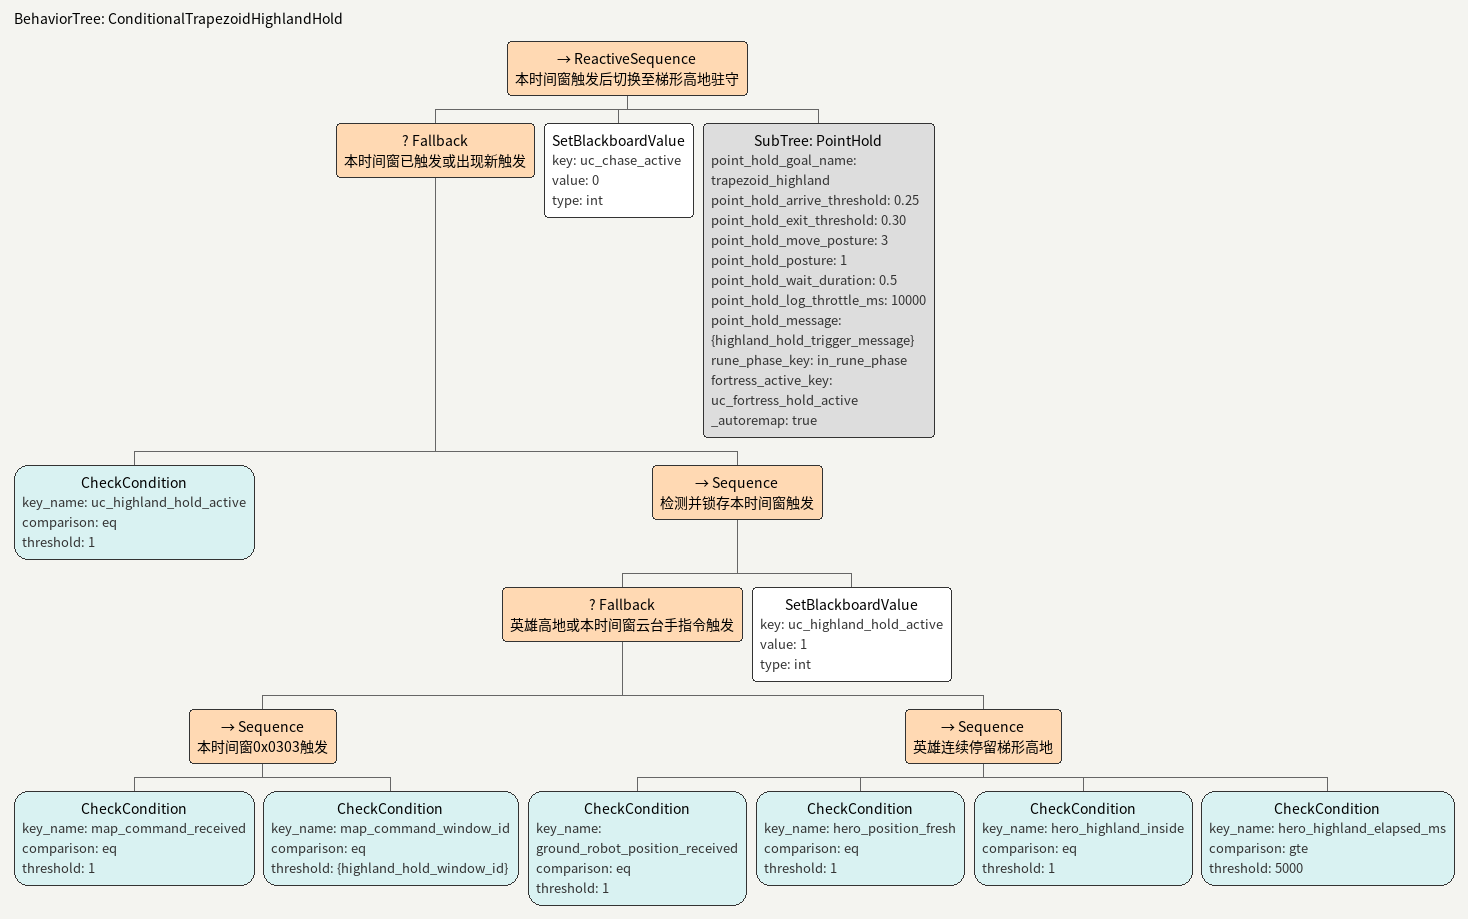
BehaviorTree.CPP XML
<?xml version="1.0" encoding="UTF-8"?>
<root BTCPP_format="4">
  <BehaviorTree ID="ConditionalTrapezoidHighlandHold">
    <ReactiveSequence name="本时间窗触发后切换至梯形高地驻守">
      <Fallback name="本时间窗已触发或出现新触发">
        <CheckCondition key_name="uc_highland_hold_active" comparison="eq" threshold="1"/>
        <Sequence name="检测并锁存本时间窗触发">
          <Fallback name="英雄高地或本时间窗云台手指令触发">
            <Sequence name="本时间窗0x0303触发">
              <CheckCondition key_name="map_command_received" comparison="eq" threshold="1"/>
              <CheckCondition
                key_name="map_command_window_id"
                comparison="eq"
                threshold="{highland_hold_window_id}"/>
            </Sequence>
            <Sequence name="英雄连续停留梯形高地">
              <CheckCondition key_name="ground_robot_position_received" comparison="eq" threshold="1"/>
              <CheckCondition key_name="hero_position_fresh" comparison="eq" threshold="1"/>
              <CheckCondition key_name="hero_highland_inside" comparison="eq" threshold="1"/>
              <CheckCondition
                key_name="hero_highland_elapsed_ms"
                comparison="gte"
                threshold="5000"/>
            </Sequence>
          </Fallback>
          <SetBlackboardValue key="uc_highland_hold_active" value="1" type="int"/>
        </Sequence>
      </Fallback>
      <SetBlackboardValue key="uc_chase_active" value="0" type="int"/>
      <SubTree
        ID="PointHold"
        point_hold_goal_name="trapezoid_highland"
        point_hold_arrive_threshold="0.25"
        point_hold_exit_threshold="0.30"
        point_hold_move_posture="3"
        point_hold_posture="1"
        point_hold_wait_duration="0.5"
        point_hold_log_throttle_ms="10000"
        point_hold_message="{highland_hold_trigger_message}"
        rune_phase_key="in_rune_phase"
        fortress_active_key="uc_fortress_hold_active"
        _autoremap="true"/>
    </ReactiveSequence>
  </BehaviorTree>
</root>
